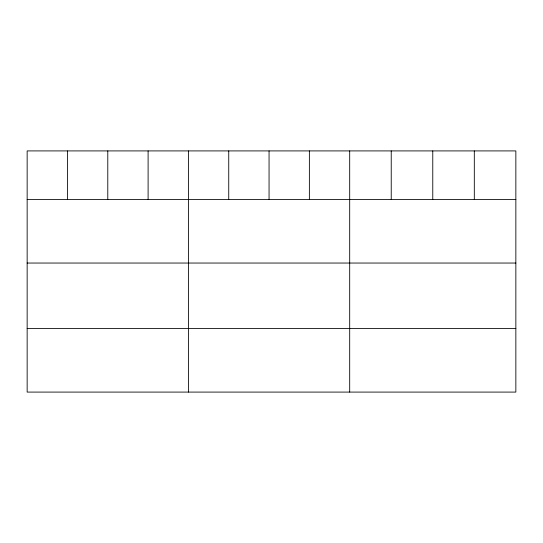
<?xml version="1.0" encoding="UTF-8"?>
<svg xmlns="http://www.w3.org/2000/svg" width="543" height="543" viewBox="0 0 543 543"><rect width="100%" height="100%" fill="white"/><g stroke="black" fill="none" stroke-linecap="round" stroke-linejoin="round"><path stroke-width="0.81" d="M515.85 199.478L515.85 392.087L27.15 392.087L27.15 150.913L515.85 150.913L515.85 199.478L27.15 199.478M27.15 263.043L515.85 263.043M27.15 328.529L515.85 328.529M474.31 150.913L474.31 199.478M432.771 150.913L432.771 199.478M391.231 150.913L391.231 199.478M349.692 150.913L349.692 392.087M309.374 150.913L309.374 199.478M269.056 150.913L269.056 199.478M228.739 150.913L228.739 199.478M188.421 150.913L188.421 392.087M148.103 150.913L148.103 199.478M107.785 150.913L107.785 199.478M67.468 150.913L67.468 199.478"/></g></svg>
